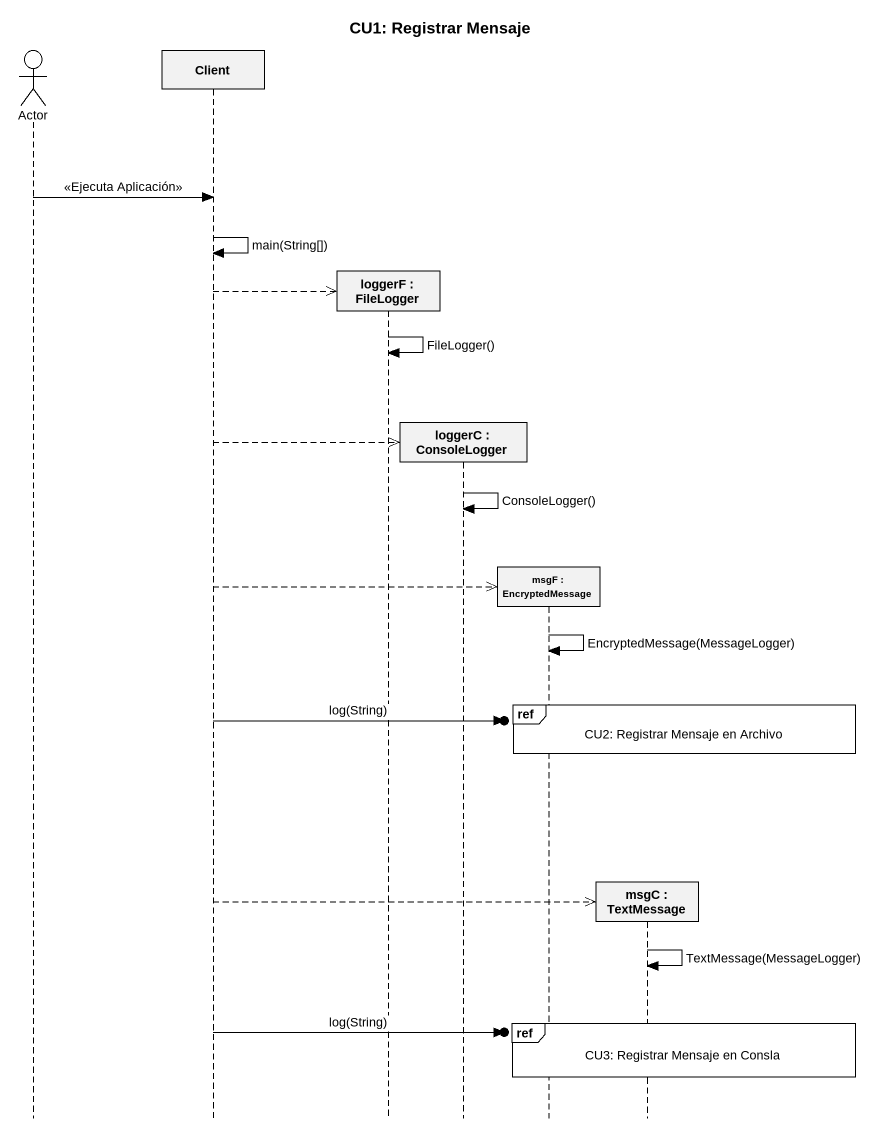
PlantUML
@startuml
title CU1: Registrar Mensaje
hide footbox
actor "Actor" as Actor_
participant Client
participant "loggerF : FileLogger" as loggerF
participant "loggerC : ConsoleLogger" as loggerC
participant "msgF : EncryptedMessage" as msgF
participant "msgC : TextMessage" as msgC

Actor_ -> Client : <<Ejecuta Aplicación>>
Client -> Client : main(String[])
Client -->> loggerF **
loggerF -> loggerF : FileLogger()
Client -->> loggerC **
loggerC -> loggerC : ConsoleLogger()
Client -->> msgF **
msgF -> msgF : EncryptedMessage(MessageLogger)
ref over msgF, msgC : CU2: Registrar Mensaje en Archivo
Client ->o] : log(String)
Client -->> msgC **
msgC -> msgC : TextMessage(MessageLogger)
ref over msgF, msgC : CU3: Registrar Mensaje en Consla
Client ->o] : log(String)
@enduml
